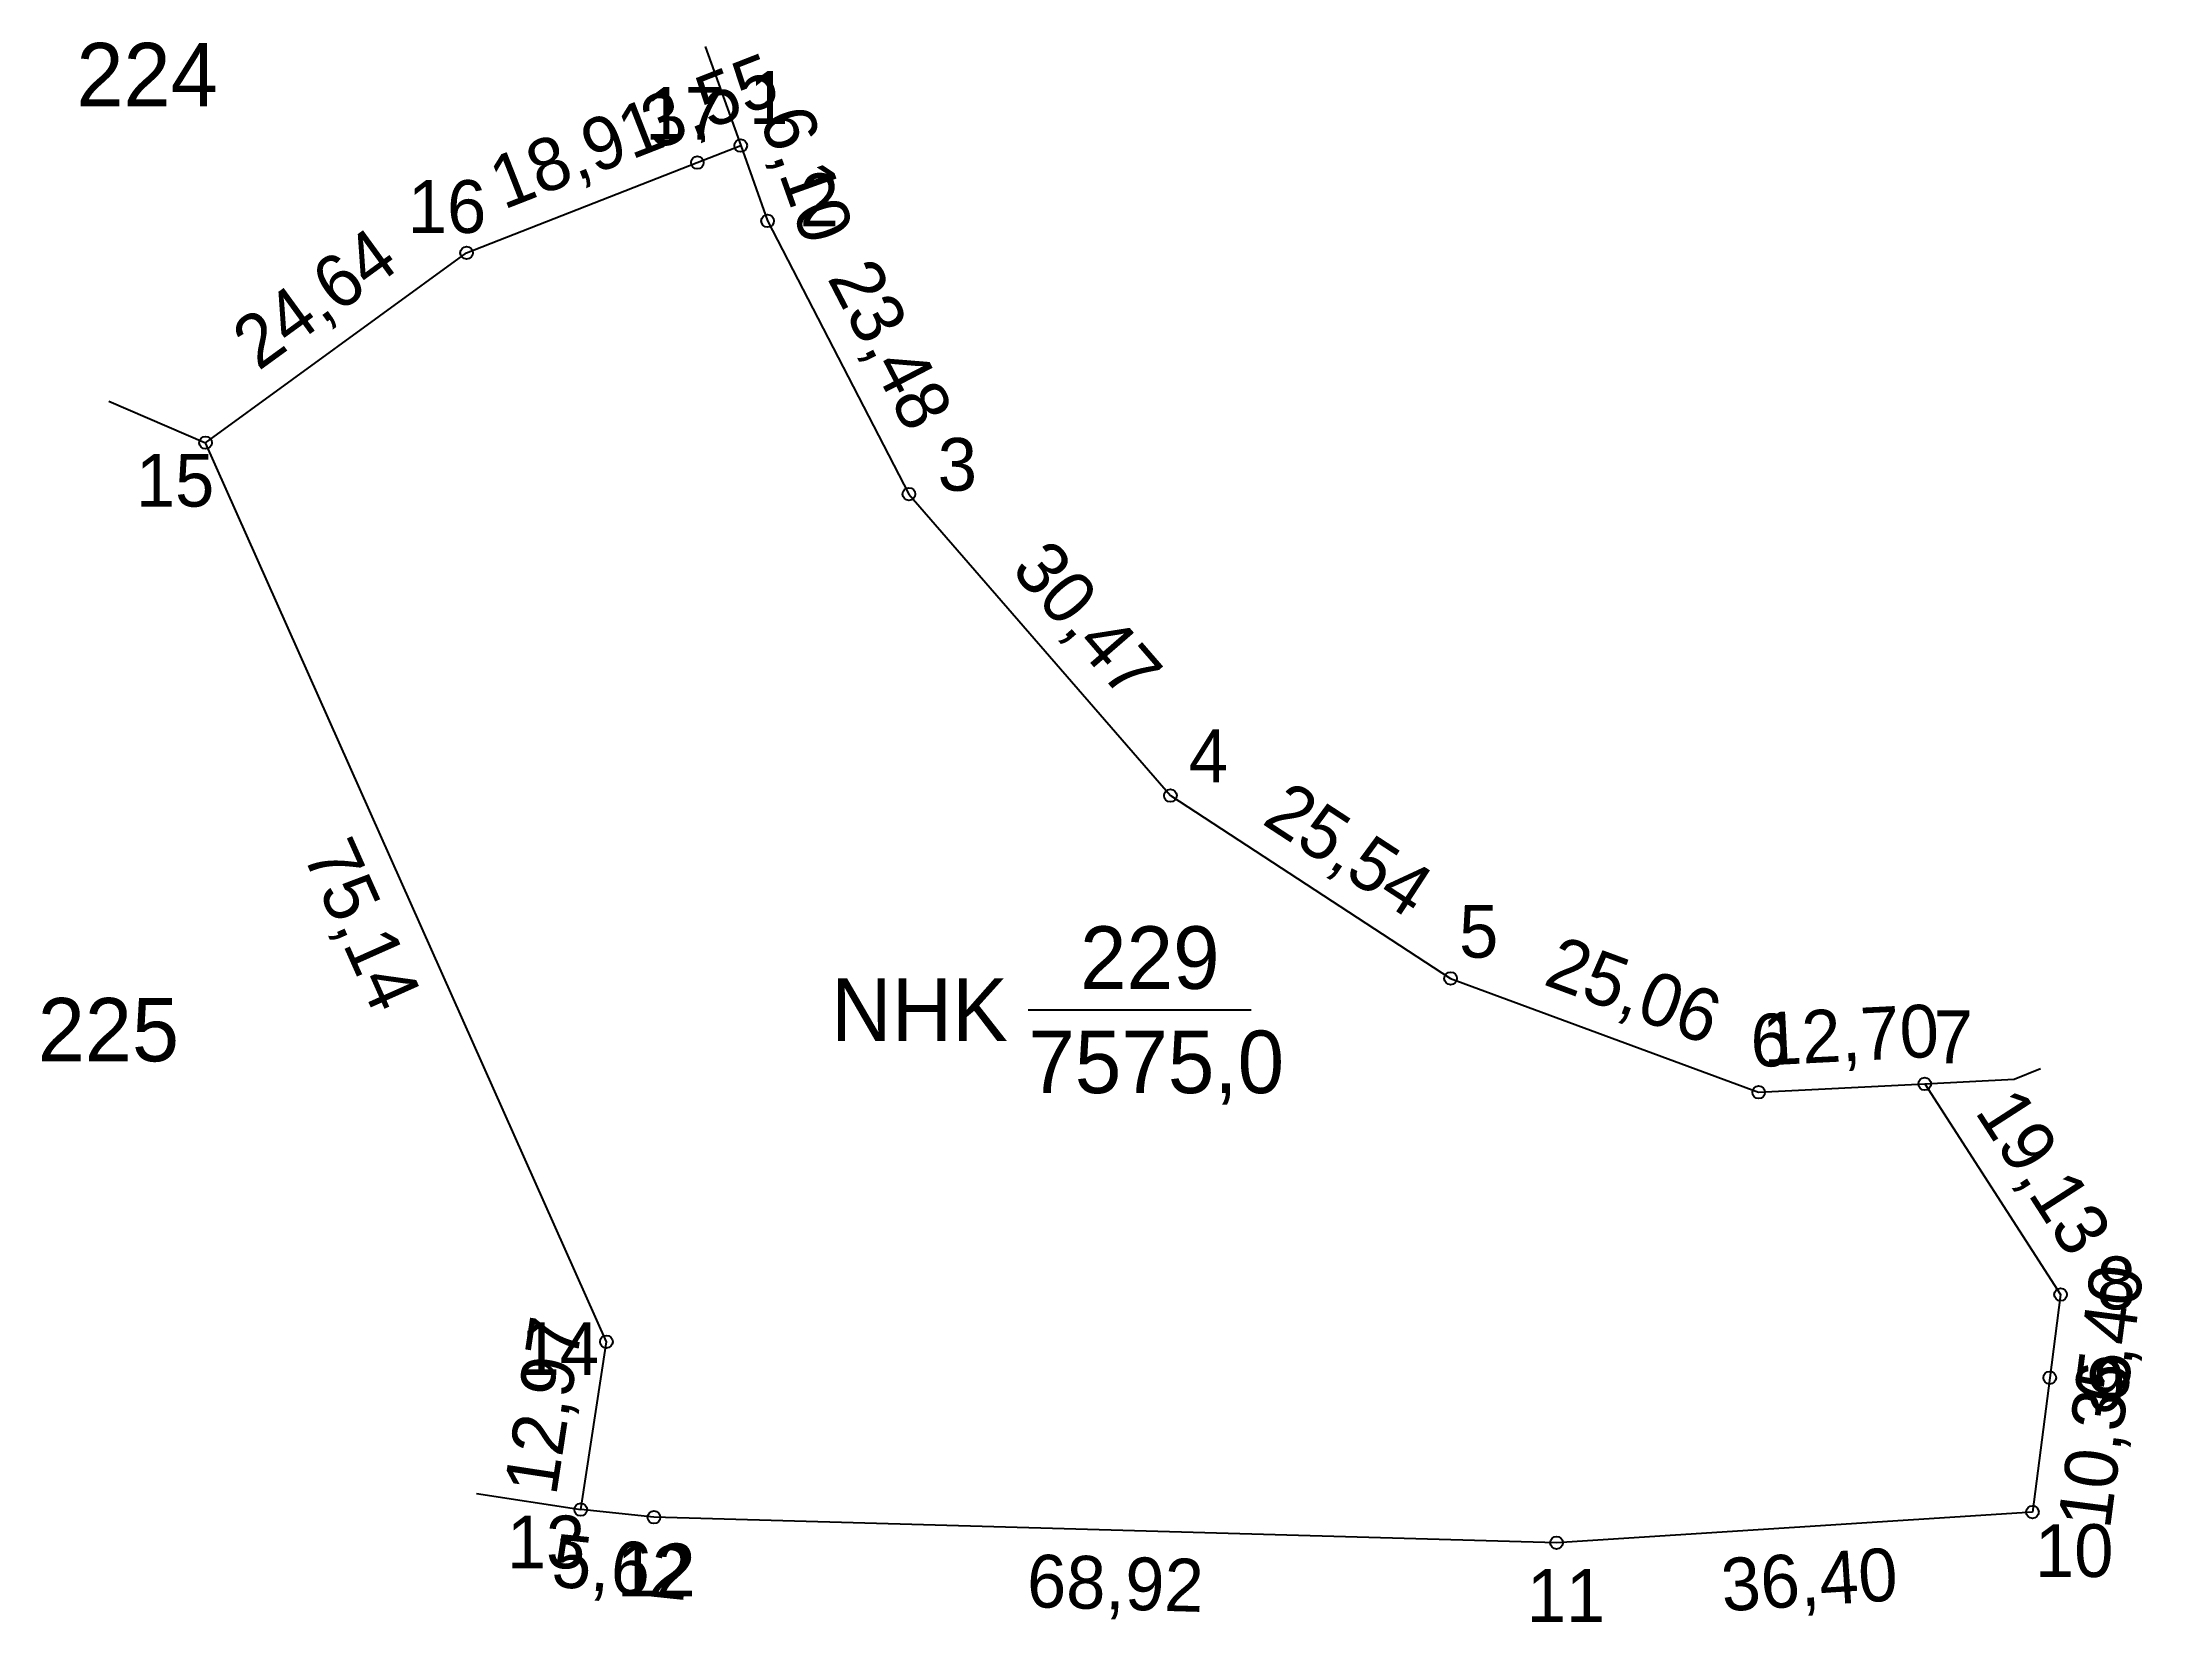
# Model space of a CAD drawing. Extents: x 548082 to 548243, y 1820433 to 1820553.
import ezdxf

# ---------------------------------------------------------------- set-up
doc = ezdxf.new("R2010")
doc.units = 0
for name, color, linetype in [('Level 10', 7, 'Continuous'), ('Level 17', 7, 'Continuous'), ('Level 42', 7, 'Continuous'), ('Level 43', 7, 'Continuous'), ('Level 44', 7, 'Continuous'), ('Level 45', 7, 'Continuous'), ('Level 46', 7, 'Continuous')]:
    doc.layers.add(name, color=color, linetype=linetype)

msp = doc.modelspace()

# ---------------------------------------------------------------- linework, layer by layer
at = {"layer": 'Level 10'}
for p, q in [((548132.35, 1820544.19), (548135.66, 1820545.49)), ((548135.66, 1820545.49), (548137.71, 1820539.74)), ((548114.74, 1820537.3), (548132.35, 1820544.19)), ((548137.71, 1820539.74), (548148.5, 1820518.89)), ((548094.81, 1820522.81), (548114.74, 1820537.3)), ((548125.41, 1820454.19), (548094.81, 1820522.81)), ((548148.5, 1820518.89), (548168.46, 1820495.87)), ((548168.46, 1820495.87), (548189.85, 1820481.92)), ((548189.85, 1820481.92), (548213.36, 1820473.23)), ((548213.36, 1820473.23), (548226.04, 1820473.87)), ((548226.04, 1820473.87), (548236.41, 1820457.79)), ((548236.41, 1820457.79), (548235.58, 1820451.44)), ((548123.45, 1820441.37), (548125.41, 1820454.19)), ((548235.58, 1820451.44), (548234.26, 1820441.18)), ((548129.04, 1820440.79), (548123.45, 1820441.37)), ((548197.93, 1820438.84), (548129.04, 1820440.79)), ((548234.26, 1820441.18), (548197.93, 1820438.84))]:
    msp.add_line(p, q, dxfattribs=at)
at = {"layer": 'Level 17'}
for centre in [(548132.35, 1820544.19), (548135.66, 1820545.49), (548137.71, 1820539.74), (548114.74, 1820537.3), (548094.81, 1820522.81), (548148.5, 1820518.89), (548168.46, 1820495.87), (548189.85, 1820481.92), (548226.04, 1820473.87), (548213.36, 1820473.23), (548236.41, 1820457.79), (548125.41, 1820454.19), (548235.58, 1820451.44), (548123.45, 1820441.37), (548129.04, 1820440.79), (548234.26, 1820441.18), (548197.93, 1820438.84)]:
    msp.add_circle(centre, 0.483, dxfattribs=at)
at = {"layer": 'Level 44'}
for p, q in [((548132.95, 1820553.05), (548135.66, 1820545.49)), ((548087.44, 1820525.99), (548094.81, 1820522.81)), ((548226.04, 1820473.87), (548232.86, 1820474.22)), ((548232.86, 1820474.22), (548234.88, 1820475.03)), ((548115.49, 1820442.59), (548123.45, 1820441.37))]:
    msp.add_line(p, q, dxfattribs=at)
at = {"layer": 'Level 45'}
msp.add_line((548157.61, 1820479.53), (548174.63, 1820479.53), dxfattribs=at)

# ---------------------------------------------------------------- texts
at = {"layer": 'Level 42'}
for s, rotation, p in [('3,55', 21.3791, (548129.11, 1820545.09)), ('18,91', 21.3817, (548117.56, 1820540.57)), ('6,10', 289.6728, (548137.05, 1820547.57)), ('24,64', 36.0178, (548098.85, 1820528.24)), ('23,48', 297.3618, (548142.23, 1820535.38)), ('30,47', 310.9276, (548156.21, 1820513.07)), ('25,54', 326.8887, (548175.35, 1820493.78)), ('75,14', 294.0325, (548102.21, 1820491.39)), ('25,06', 339.7142, (548196.82, 1820481.49)), ('12,70', 2.9072, (548213.75, 1820475.27)), ('19,13', 302.8022, (548229.8, 1820471.76)), ('6,40', 82.6241, (548241.4, 1820449.34)), ('12,97', 81.3106, (548121.57, 1820442.36)), ('10,35', 82.6311, (548240.17, 1820439.8)), ('5,62', 354.062, (548121.12, 1820435.54)), ('68,92', 358.377, (548157.47, 1820433.94)), ('36,40', 3.6933, (548210.63, 1820433.6))]:
    msp.add_text(s, height=4.027, rotation=rotation, dxfattribs=at).set_placement(p)
at = {"layer": 'Level 43'}
for s, height, p in [('1', 4.03, (548136.3, 1820547.14)), ('17', 4.027, (548128.39, 1820545.93)), ('2', 4.03, (548140.17, 1820539.33)), ('16', 4.027, (548110.25, 1820538.82)), ('3', 4.03, (548150.7, 1820519.14)), ('15', 4.027, (548089.49, 1820517.93)), ('4', 4.03, (548169.86, 1820496.89)), ('5', 4.03, (548190.49, 1820483.5)), ('6', 4.03, (548212.74, 1820475.2)), ('7', 4.03, (548226.71, 1820475.44)), ('8', 4.03, (548239.16, 1820456.66)), ('14', 4.027, (548118.86, 1820451.64)), ('9', 4.03, (548238.37, 1820448.91)), ('13', 4.027, (548117.81, 1820436.89)), ('12', 4.027, (548126.22, 1820434.76)), ('10', 4.027, (548234.45, 1820436.23)), ('11', 4.027, (548195.66, 1820432.8))]:
    msp.add_text(s, height=height, dxfattribs=at).set_placement(p)
at = {"layer": 'Level 45'}
for s, p in [('229', (548161.56, 1820481.12)), ('NHK', (548142.57, 1820477.14)), ('7575,0', (548157.61, 1820473.16))]:
    msp.add_text(s, height=4.775, dxfattribs=at).set_placement(p)
at = {"layer": 'Level 46'}
for s, p in [('224', (548084.96, 1820548.49)), ('225', (548082.01, 1820475.59))]:
    msp.add_text(s, height=4.833, dxfattribs=at).set_placement(p)

doc.saveas('drawing.dxf')
